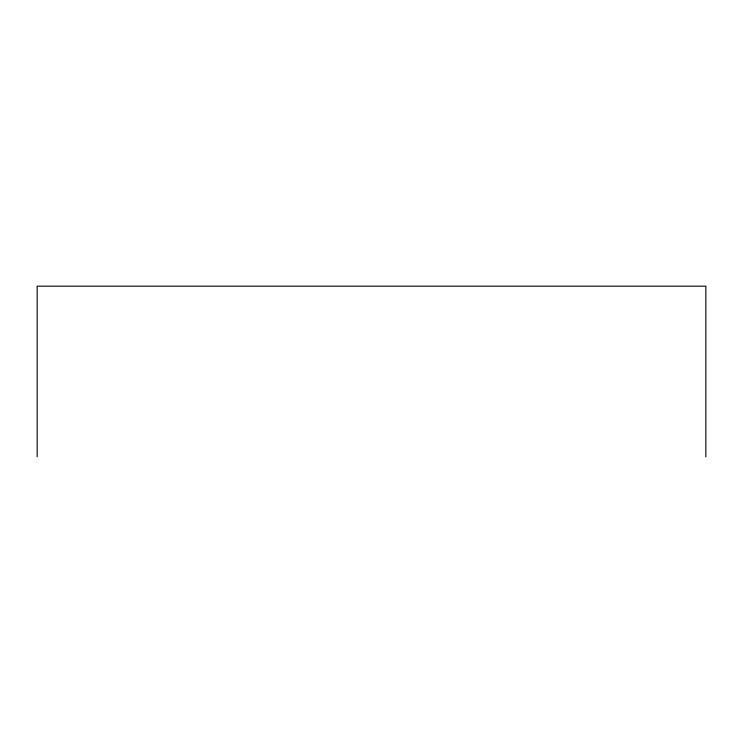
<?xml version="1.0" encoding="UTF-8"?>
<svg xmlns="http://www.w3.org/2000/svg" width="743" height="743" viewBox="0 0 743 743"><rect width="100%" height="100%" fill="white"/><g stroke="black" fill="none" stroke-linecap="round" stroke-linejoin="round"><path stroke-width="1.11" d="M705.85 456.824L705.85 286.176L37.15 286.176L37.15 456.824"/></g></svg>
